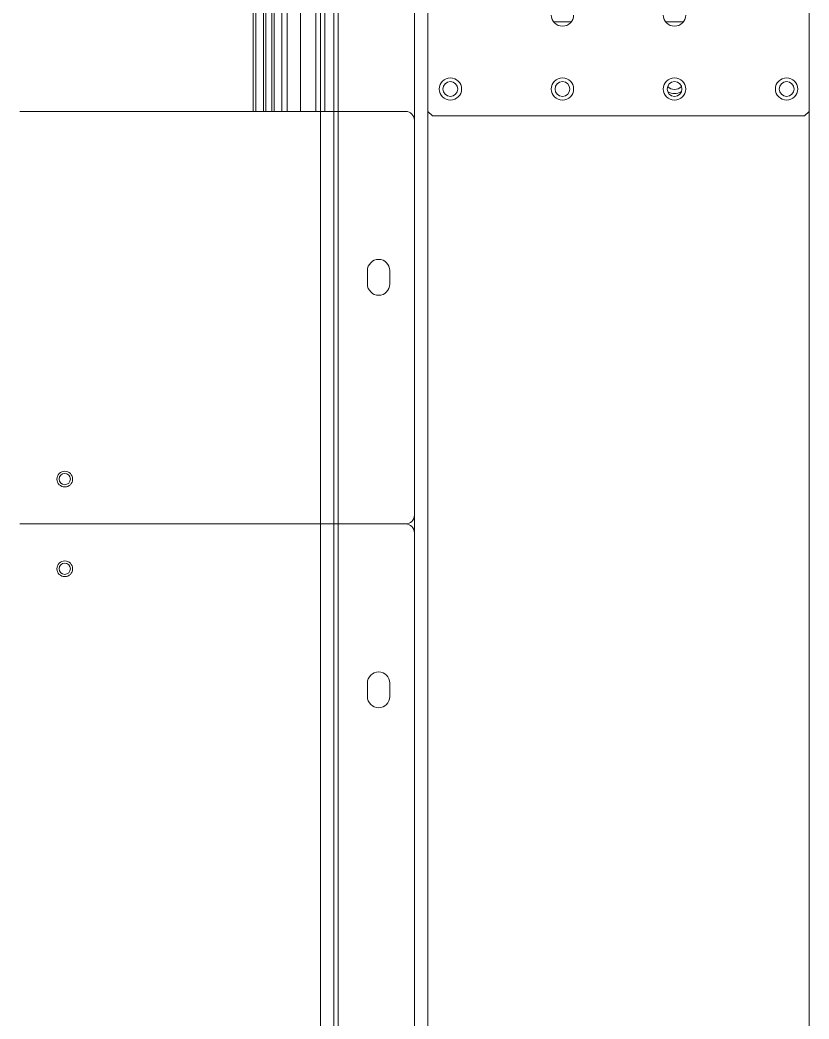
# Model space of a CAD drawing. Extents: x 500 to 100500, y -14500 to 21140.
# Drawn here: x 8962.5 to 9138.5, y -2382.1 to -2159.3 of the extents above; entities that cross this region are included whole.
import ezdxf

# ---------------------------------------------------------------- set-up
doc = ezdxf.new("R2010")
doc.units = 0
doc.linetypes.add('SLD-Solid', pattern=[0])
doc.layers.add('M06SMMF-001B', color=7, linetype='CONTINUOUS')
doc.layers.add('MODEL', color=7, linetype='SLD-Solid', lineweight=15)

# ---------------------------------------------------------------- blocks, each defined once
blk = doc.blocks.new('KA$Cbf7906b1')
at = {"layer": 'MODEL'}
for p, q in [((108, 783.6), (108, 860.6)), ((0, 783.6), (0, 813.6)), ((85, 783.6), (85, 813.6)), ((110, 783.6), (110, 810.6)), ((113.45, 783.6), (113.45, 810.6)), ((116.38, 783.6), (116.38, 810.6)), ((117.6, 783.6), (117.6, 810.6)), ((119.32, 783.6), (119.32, 810.6)), ((119.83, 783.6), (119.83, 810.6)), ((121.16, 783.6), (121.16, 810.6)), ((121.69, 783.6), (121.69, 810.6)), ((123.39, 783.6), (123.39, 810.6)), ((124, 783.6), (124, 810.6)), ((32, 803.6), (28, 803.6)), ((57, 803.6), (53, 803.6)), ((0, 455.6), (0, 783.6)), ((0, 783.6), (1, 782.6)), ((84, 782.6), (1, 782.6)), ((84, 782.6), (85, 783.6)), ((85, 80.6), (85, 783.6)), ((90, 783.6), (105, 783.6)), ((105, 783.6), (106, 783.6)), ((105, 783.6), (105, 464.6)), ((106, 783.6), (106, 464.6)), ((106, 783.6), (109, 783.6)), ((109, 783.6), (176, 783.6)), ((109, 783.6), (109, 464.6)), ((88, 781.6), (88, 464.6)), ((93.5, 748.1), (93.5, 745.1)), ((98.5, 745.1), (98.5, 748.1))]:
    blk.add_line(p, q, dxfattribs=at)
for centre, radius in [((5, 788.6), 2.5), ((30, 788.6), 2.5), ((55, 788.6), 2.5), ((80, 788.6), 2.5), ((5, 788.6), 1.65), ((30, 788.6), 1.65), ((55, 788.6), 1.65), ((80, 788.6), 1.65)]:
    blk.add_circle(centre, radius, dxfattribs=at)
for centre, radius, start, end in [((30, 805.1), 2.5, 180, 0), ((55, 805.1), 2.5, 180, 0), ((30, 790.6), 2.1, 223.6627, 270), ((30, 790.6), 2.1, 270, 316.3381), ((30, 790.6), 3, 241.3084, 298.6932), ((90, 781.6), 2, 90, 180), ((96, 748.1), 2.5, 0, 180), ((96, 745.1), 2.5, 180, 0)]:
    blk.add_arc(centre, radius, start, end, dxfattribs=at)
blk = doc.blocks.new('KA$C03f0ad08')
at = {"layer": 'MODEL', "color": 4}
for p, q in [((0, 155.6), (0, 1658.6)), ((85, 155.6), (85, 1658.6)), ((88, 1289.6), (88, 768.6)), ((105, 1289.6), (105, 766.6)), ((106, 1289.6), (106, 766.6)), ((109, 1289.6), (109, 766.6)), ((90, 766.6), (105, 766.6)), ((105, 766.6), (105, 187.6)), ((105, 766.6), (106, 766.6)), ((106, 766.6), (106, 187.6)), ((106, 766.6), (109, 766.6)), ((109, 766.6), (109, 187.6)), ((109, 766.6), (176, 766.6)), ((88, 764.6), (88, 189.6)), ((93.5, 731.1), (93.5, 728.1)), ((98.5, 728.1), (98.5, 731.1))]:
    blk.add_line(p, q, dxfattribs=at)
for centre, radius in [((166, 776.6), 1.75), ((166, 776.6), 1.25), ((166, 756.6), 1.75), ((166, 756.6), 1.25)]:
    blk.add_circle(centre, radius, dxfattribs=at)
for centre, radius, start, end in [((90, 768.6), 2, 180, 270), ((90, 764.6), 2, 90, 180), ((96, 731.1), 2.5, 0, 180), ((96, 728.1), 2.5, 180, 0)]:
    blk.add_arc(centre, radius, start, end, dxfattribs=at)

msp = doc.modelspace()

# ---------------------------------------------------------------- block references
at = {"layer": 'M06SMMF-001B', "xscale": -1}
for name, p in [('KA$C03f0ad08', (9138.5, -3038.3, -10.47)), ('KA$Cbf7906b1', (9138.5, -2963.3, -10.47))]:
    msp.add_blockref(name, p, dxfattribs=at)

doc.saveas('drawing.dxf')
